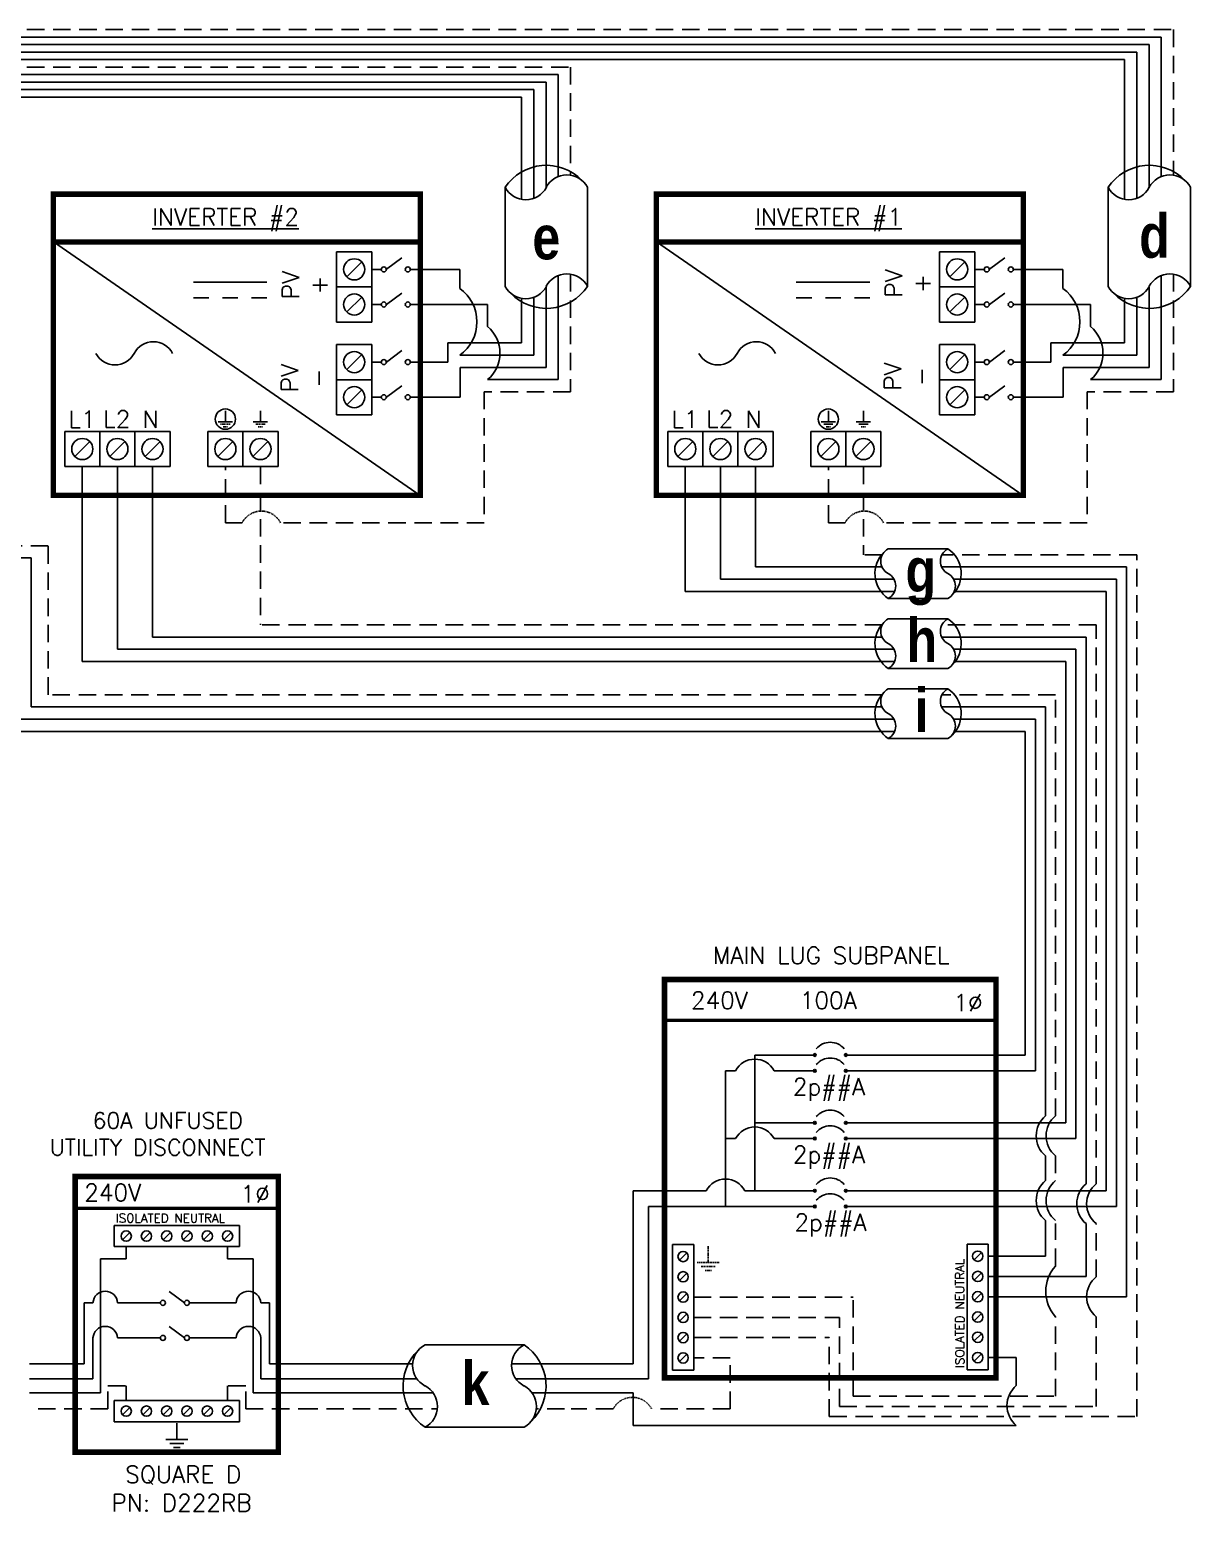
# Model space of a CAD drawing. Header units: feet. Extents: x 9649 to 10419, y 20866 to 21420.
# Drawn here: x 10154.8 to 10403.9, y 21067.3 to 21385.3 of the extents above; entities that cross this region are included whole.
import ezdxf

# ---------------------------------------------------------------- set-up
doc = ezdxf.new("R2010")
doc.units = ezdxf.units.FT
doc.header["$MEASUREMENT"] = 0
doc.linetypes.add('HIDDEN', pattern=[0.375, 0.25, -0.125])
for name, color, linetype in [('ONE LINE BLOCKS', 7, 'Continuous'), ('TABLES', 7, 'Continuous'), ('TEXT', 7, 'Continuous'), ('Z - TITLEBLOCK TXT', 7, 'Continuous')]:
    doc.layers.add(name, color=color, linetype=linetype)
doc.styles.add('ONE LINE TXT', font='techb___.ttf')
doc.styles.get("Standard").update_dxf_attribs({"font": 'simplex.shx'})

# ---------------------------------------------------------------- blocks, each defined once
blk = doc.blocks.new('*U9')
at = {"layer": 'ONE LINE BLOCKS', "linetype": 'Continuous'}
h = blk.add_hatch(color=1, dxfattribs=at)
h.dxf.hatch_style = 1
edge = h.paths.add_edge_path()
edge.add_arc((52.27, 75.95), 0.291, 0, 360)
h = blk.add_hatch(color=1, dxfattribs=at)
h.dxf.hatch_style = 1
edge = h.paths.add_edge_path()
edge.add_arc((58.94, 75.95), 0.291, 0, 360)
h = blk.add_hatch(color=1, dxfattribs=at)
h.dxf.hatch_style = 1
edge = h.paths.add_edge_path()
edge.add_arc((52.27, 72.57), 0.291, 0, 360)
h = blk.add_hatch(color=1, dxfattribs=at)
h.dxf.hatch_style = 1
edge = h.paths.add_edge_path()
edge.add_arc((58.94, 72.57), 0.291, 0, 360)
h = blk.add_hatch(color=1, dxfattribs=at)
h.dxf.hatch_style = 1
edge = h.paths.add_edge_path()
edge.add_arc((52.27, 61.39), 0.291, 0, 360)
h = blk.add_hatch(color=1, dxfattribs=at)
h.dxf.hatch_style = 1
edge = h.paths.add_edge_path()
edge.add_arc((58.94, 61.39), 0.291, 0, 360)
h = blk.add_hatch(color=1, dxfattribs=at)
h.dxf.hatch_style = 1
edge = h.paths.add_edge_path()
edge.add_arc((52.27, 58.01), 0.291, 0, 360)
h = blk.add_hatch(color=1, dxfattribs=at)
h.dxf.hatch_style = 1
edge = h.paths.add_edge_path()
edge.add_arc((58.94, 58.01), 0.291, 0, 360)
h = blk.add_hatch(color=1, dxfattribs=at)
h.dxf.hatch_style = 1
edge = h.paths.add_edge_path()
edge.add_arc((52.27, 46.83), 0.291, 0, 360)
h = blk.add_hatch(color=1, dxfattribs=at)
h.dxf.hatch_style = 1
edge = h.paths.add_edge_path()
edge.add_arc((58.94, 46.83), 0.291, 0, 360)
h = blk.add_hatch(color=1, dxfattribs=at)
h.dxf.hatch_style = 1
edge = h.paths.add_edge_path()
edge.add_arc((52.27, 43.45), 0.291, 0, 360)
h = blk.add_hatch(color=1, dxfattribs=at)
h.dxf.hatch_style = 1
edge = h.paths.add_edge_path()
edge.add_arc((58.94, 43.45), 0.291, 0, 360)
at = {"color": 7, "linetype": 'Continuous'}
for p, q in [((97.46, 92.13), (97.46, 75.95)), ((106.16, 92.13), (106.16, 61.39)), ((114.86, 92.13), (114.86, 46.83)), ((48.07, 75.95), (39.41, 75.95)), ((39.41, 75.95), (39.41, 61.39)), ((97.46, 75.95), (63.14, 75.95)), ((48.07, 61.39), (39.41, 61.39)), ((39.41, 61.39), (39.41, 46.83)), ((106.16, 61.39), (63.14, 61.39)), ((29, 46.83), (13.32, 46.83)), ((13.32, 46.83), (13.32, 9.66)), ((48.07, 46.83), (37.24, 46.83)), ((114.86, 46.83), (63.14, 46.83)), ((13.32, 9.66), (0, 9.66))]:
    blk.add_line(p, q, dxfattribs=at)
at = {"color": 10, "linetype": 'Continuous'}
for p, q in [((99.63, 92.13), (99.63, 72.57)), ((108.33, 92.13), (108.33, 58.01)), ((117.03, 92.13), (117.03, 43.45)), ((33.12, 58.01), (33.12, 72.57)), ((35.29, 72.57), (33.12, 72.57)), ((43.53, 72.57), (48.07, 72.57)), ((99.63, 72.57), (63.14, 72.57)), ((33.12, 43.45), (33.12, 58.01)), ((35.29, 58.01), (33.12, 58.01)), ((43.53, 58.01), (48.07, 58.01)), ((108.33, 58.01), (63.14, 58.01)), ((33.12, 43.45), (16.61, 43.45)), ((16.61, 6.49), (16.61, 43.45)), ((33.12, 43.45), (48.07, 43.45)), ((117.03, 43.45), (63.14, 43.45)), ((16.61, 6.49), (0, 6.49))]:
    blk.add_line(p, q, dxfattribs=at)
at = {"color": 253, "linetype": 'Continuous'}
for p, q in [((101.81, 92.13), (101.81, 62.88)), ((110.51, 92.13), (110.51, 48.32)), ((119.21, 92.13), (119.21, 24.07)), ((101.81, 54.32), (101.81, 48.99)), ((101.81, 40.44), (101.81, 32.77)), ((110.51, 39.76), (110.51, 28.42)), ((101.81, 32.77), (89.53, 32.77)), ((110.51, 28.42), (89.53, 28.42)), ((119.21, 24.07), (89.53, 24.07)), ((95.54, 11.02), (89.53, 11.02)), ((95.54, 5), (95.54, 11.02)), ((13.32, 3.45), (0, 3.45)), ((13.32, -3.56), (13.32, 3.45)), ((95.54, -3.56), (13.32, -3.56))]:
    blk.add_line(p, q, dxfattribs=at)
at = {"color": 10, "linetype": 'Continuous'}
for centre in [(39.41, 70.41), (39.41, 55.85)]:
    blk.add_arc(centre, 4.65, 27.6639, 152.3361, dxfattribs=at)
at = {"color": 253, "linetype": 'Continuous'}
for centre in [(105.39, 58.6), (105.39, 44.71), (114.09, 44.04), (99.12, 0.72)]:
    blk.add_arc(centre, 5.58, 129.9215, 230.0785, dxfattribs=at)
at = {"color": 7, "linetype": 'Continuous'}
blk.add_arc((33.12, 44.67), 4.65, 27.6639, 152.3361, dxfattribs=at)
at = {"layer": 'ONE LINE BLOCKS', "lineweight": 50}
blk.add_line((20.02, 83.43), (91.19, 83.43), dxfattribs=at)
at = {"layer": 'ONE LINE BLOCKS', "lineweight": 50, "const_width": 1.19}
blk.add_lwpolyline([(20.02, 6.67), (20.02, 92.13), (91.19, 92.13), (91.19, 6.67)], close=True, dxfattribs=at)
at = {"layer": 'TEXT', "color": 92, "linetype": 'HIDDEN', "ltscale": 15}
for p, q in [((103.98, 62.88), (103.98, 92.13)), ((112.68, 48.32), (112.68, 92.13)), ((121.38, -1.65), (121.38, 92.13)), ((103.98, 54.32), (103.98, 48.99)), ((103.98, 30.67), (103.98, 39.76)), ((112.68, 28.34), (112.68, 39.76)), ((26.29, 24), (60.5, 24)), ((60.5, 2.72), (60.5, 24)), ((26.29, 19.65), (57.58, 19.65)), ((57.58, 0.54), (57.58, 19.65)), ((103.98, 2.72), (103.98, 19.79)), ((112.68, 0.54), (112.68, 19.79)), ((26.29, 15.3), (55.38, 15.3)), ((55.38, -1.65), (55.38, 15.3)), ((34.13, 10.94), (26.29, 10.94)), ((34.13, 0), (34.13, 10.94)), ((9.01, 0), (0, 0)), ((34.13, 0), (17.25, 0)), ((57.58, 0.54), (112.68, 0.54)), ((60.5, 2.72), (103.98, 2.72)), ((55.38, -1.65), (121.38, -1.65))]:
    blk.add_line(p, q, dxfattribs=at)
at = {"layer": 'TEXT', "color": 92, "linetype": 'HIDDEN', "flags": 128}
for points in [[(29.4, 34.92), (29.4, 31.42)], [(27.06, 31.42), (31.74, 31.42)], [(30.93, 30.55), (27.87, 30.55)], [(30.12, 29.68), (28.68, 29.68)]]:
    blk.add_lwpolyline(points, dxfattribs=at)
at = {"layer": 'TEXT', "color": 92, "linetype": 'Continuous', "ltscale": 4}
for centre, radius, start, end in [((107.45, 58.6), 5.51, 129.059, 230.941), ((107.45, 44.71), 5.51, 129.059, 230.941), ((116.15, 44.04), 5.51, 129.059, 230.941), ((109.89, 25.23), 8.03, 137.3778, 222.6222), ((116.15, 24.07), 5.51, 129.059, 230.941)]:
    blk.add_arc(centre, radius, start, end, dxfattribs=at)
at = {"layer": 'TEXT', "color": 92, "linetype": 'HIDDEN', "ltscale": 0.3}
blk.add_arc((13.13, -2.16), 4.65, 27.6639, 152.3361, dxfattribs=at)
at = {"layer": 'Z - TITLEBLOCK TXT', "color": 1, "linetype": 'Continuous'}
for p, q in [((21.75, 8.35), (21.75, 35.29)), ((21.75, 35.29), (26.29, 35.29)), ((26.29, 35.29), (26.29, 8.35)), ((84.99, 8.42), (84.99, 35.37)), ((84.99, 35.37), (89.53, 35.37)), ((89.53, 35.37), (89.53, 8.42)), ((26.29, 8.35), (21.75, 8.35)), ((89.53, 8.42), (84.99, 8.42))]:
    blk.add_line(p, q, dxfattribs=at)
at = {"layer": 'Z - TITLEBLOCK TXT', "color": 4, "linetype": 'Continuous'}
for p, q in [((24.81, 33.48), (23.24, 31.91)), ((88.04, 33.56), (86.47, 31.98)), ((24.81, 29.13), (23.24, 27.56)), ((88.04, 29.2), (86.47, 27.63)), ((24.81, 24.78), (23.24, 23.21)), ((88.04, 24.85), (86.47, 23.28)), ((24.81, 20.43), (23.24, 18.86)), ((88.04, 20.5), (86.47, 18.93)), ((24.81, 16.08), (23.24, 14.51)), ((88.04, 16.15), (86.47, 14.58)), ((24.81, 11.73), (23.24, 10.16)), ((88.04, 11.8), (86.47, 10.23))]:
    blk.add_line(p, q, dxfattribs=at)
at = {"layer": 'Z - TITLEBLOCK TXT', "color": 1, "linetype": 'Continuous', "flags": 128}
for points in [[(48.07, 75.95), (52.27, 75.95)], [(48.07, 75.95), (52.27, 75.95)], [(58.94, 75.95), (63.14, 75.95)], [(48.07, 72.57), (52.27, 72.57)], [(48.07, 72.57), (52.27, 72.57)], [(58.94, 72.57), (63.14, 72.57)], [(48.07, 61.39), (52.27, 61.39)], [(48.07, 61.39), (52.27, 61.39)], [(58.94, 61.39), (63.14, 61.39)], [(48.07, 58.01), (52.27, 58.01)], [(48.07, 58.01), (52.27, 58.01)], [(58.94, 58.01), (63.14, 58.01)], [(48.07, 46.83), (52.27, 46.83)], [(48.07, 46.83), (52.27, 46.83)], [(58.94, 46.83), (63.14, 46.83)], [(48.07, 43.45), (52.27, 43.45)], [(48.07, 43.45), (52.27, 43.45)], [(58.94, 43.45), (63.14, 43.45)]]:
    blk.add_lwpolyline(points, dxfattribs=at)
at = {"layer": 'Z - TITLEBLOCK TXT', "color": 1, "linetype": 'Continuous'}
for centre in [(52.27, 75.95), (58.94, 75.95), (52.27, 72.57), (58.94, 72.57), (52.27, 61.39), (58.94, 61.39), (52.27, 58.01), (58.94, 58.01), (52.27, 46.83), (58.94, 46.83), (52.27, 43.45), (58.94, 43.45)]:
    blk.add_circle(centre, 0.291, dxfattribs=at)
at = {"layer": 'Z - TITLEBLOCK TXT', "color": 4, "linetype": 'Continuous'}
for centre in [(24.02, 32.7), (87.26, 32.77), (24.02, 28.35), (87.26, 28.42), (24.02, 24), (87.26, 24.07), (24.02, 19.65), (87.26, 19.72), (24.02, 15.3), (87.26, 15.37), (24.02, 10.94), (87.26, 11.02)]:
    blk.add_circle(centre, 1.11, dxfattribs=at)
at = {"layer": 'Z - TITLEBLOCK TXT', "color": 1, "linetype": 'Continuous'}
for centre in [(55.6, 74.75), (55.6, 71.37), (55.6, 60.19), (55.6, 56.81), (55.6, 45.63), (55.6, 42.25)]:
    blk.add_arc(centre, 3.93, 40.3392, 139.6608, dxfattribs=at)
at = {"layer": 'TABLES', "color": 1, "linetype": 'Continuous'}
for p in [(47.57, 67.33), (47.57, 52.77), (47.91, 38.21)]:
    blk.add_text('2p##A', height=3.658, dxfattribs=at).set_placement(p)
at = {"layer": 'TABLES', "color": 4, "linetype": 'Continuous'}
blk.add_text('ISOLATED NEUTRAL', height=1.8743, rotation=90, dxfattribs=at).set_placement((84.33, 8.78))
at = {"layer": 'TEXT', "color": 1, "attachment_point": 5}
for s, width, gutter_width, insert, char_height in [('MAIN LUG SUBPANEL ', 62.3984, 7.17, (55.8, 97.31), 3.6576), ('240V', 0.1481, 0.75, (31.81, 87.69), 3.658), ('100A', 0.1481, 0.75, (55.19, 87.69), 3.658), ('1∅', 0.1481, 0.75, (85.17, 87.17), 3.658)]:
    blk.add_mtext_dynamic_manual_height_columns(s, width=width, gutter_width=gutter_width, heights=[0], dxfattribs=dict(at, insert=insert, char_height=char_height))
blk = doc.blocks.new('M_UTILITY DISCONNECT')
at = {"color": 253, "linetype": 'Continuous'}
for p, q in [((-47.96, 3.45), (-47.96, 32.21)), ((-47.96, 32.21), (-42.47, 32.21)), ((-42.47, 32.21), (-42.47, 34.82)), ((-20.72, 32.21), (-20.72, 34.82)), ((-15.23, 32.21), (-20.72, 32.21)), ((-15.23, 3.45), (-15.23, 32.21)), ((-47.96, 3.45), (-63.19, 3.45)), ((-15.23, 3.45), (0, 3.45))]:
    blk.add_line(p, q, dxfattribs=at)
at = {"color": 7, "linetype": 'Continuous'}
for p, q in [((-51.46, 9.66), (-51.46, 22.77)), ((-49.6, 22.77), (-51.46, 22.77)), ((-41.69, 22.77), (-44.32, 22.77)), ((-21.5, 22.77), (-18.87, 22.77)), ((-13.59, 22.77), (-11.73, 22.77)), ((-11.73, 9.66), (-11.73, 22.77)), ((-51.46, 9.66), (-63.19, 9.66)), ((-11.73, 9.66), (0, 9.66))]:
    blk.add_line(p, q, dxfattribs=at)
at = {"color": 10, "linetype": 'Continuous'}
for p, q in [((-49.6, 6.49), (-49.6, 15.24)), ((-41.69, 15.24), (-44.32, 15.24)), ((-21.5, 15.24), (-18.87, 15.24)), ((-13.59, 6.49), (-13.59, 15.24)), ((-49.6, 6.49), (-63.19, 6.49)), ((-13.59, 6.49), (0, 6.49))]:
    blk.add_line(p, q, dxfattribs=at)
at = {"color": 7, "linetype": 'Continuous'}
for centre in [(-46.96, 22.62), (-16.23, 22.62)]:
    blk.add_arc(centre, 2.64, 3.2819, 176.7181, dxfattribs=at)
at = {"color": 10, "linetype": 'Continuous'}
for centre in [(-46.96, 15.08), (-16.23, 15.08)]:
    blk.add_arc(centre, 2.64, 3.2819, 176.7181, dxfattribs=at)
at = {"layer": 'ONE LINE BLOCKS', "lineweight": 50}
blk.add_line((-53.41, 43.1), (-9.8, 43.1), dxfattribs=at)
at = {"layer": 'ONE LINE BLOCKS', "lineweight": 50, "const_width": 1.19}
blk.add_lwpolyline([(-53.41, -9.3), (-53.41, 49.88), (-9.8, 49.88), (-9.8, -9.3)], close=True, dxfattribs=at)
at = {"layer": 'TEXT', "color": 92, "linetype": 'HIDDEN', "ltscale": 15}
for p, q in [((-46.38, 0), (-46.38, 4.94)), ((-46.38, 4.94), (-42.47, 4.94)), ((-42.47, 4.94), (-42.47, 1.8)), ((-16.81, 4.94), (-20.72, 4.94)), ((-20.72, 4.94), (-20.72, 1.8)), ((-16.81, 0), (-16.81, 4.94)), ((-46.38, 0), (-63.19, 0)), ((-16.81, 0), (0, 0))]:
    blk.add_line(p, q, dxfattribs=at)
at = {"layer": 'TEXT', "color": 92, "linetype": 'Continuous', "flags": 128}
for points in [[(-31.59, -3.07), (-31.6, -6.57)], [(-33.94, -6.57), (-29.25, -6.57)], [(-30.07, -7.44), (-33.13, -7.44)], [(-30.88, -8.3), (-32.31, -8.3)]]:
    blk.add_lwpolyline(points, dxfattribs=at)
at = {"layer": 'Z - TITLEBLOCK TXT', "color": 1, "linetype": 'Continuous'}
for p, q in [((-45.07, 34.82), (-45.07, 39.36)), ((-45.07, 39.36), (-18.12, 39.36)), ((-18.12, 39.36), (-18.12, 34.82)), ((-18.12, 34.82), (-45.07, 34.82)), ((-41.69, 22.77), (-35.12, 22.77)), ((-33.23, 25.22), (-29.96, 22.78)), ((-28.88, 22.77), (-21.5, 22.77)), ((-33.23, 17.69), (-29.96, 15.24)), ((-41.69, 15.24), (-35.12, 15.24)), ((-28.88, 15.24), (-21.5, 15.23)), ((-45.07, 1.8), (-18.12, 1.8)), ((-45.07, 1.8), (-45.07, -2.74)), ((-18.12, 1.8), (-18.12, -2.74)), ((-18.12, -2.74), (-45.07, -2.74))]:
    blk.add_line(p, q, dxfattribs=at)
at = {"layer": 'Z - TITLEBLOCK TXT', "color": 4, "linetype": 'Continuous'}
for p, q in [((-41.69, 37.87), (-43.26, 36.3)), ((-37.34, 37.87), (-38.91, 36.3)), ((-32.98, 37.87), (-34.56, 36.3)), ((-28.63, 37.87), (-30.21, 36.3)), ((-24.28, 37.87), (-25.86, 36.3)), ((-19.93, 37.87), (-21.51, 36.3)), ((-41.69, 0.32), (-43.26, -1.26)), ((-37.34, 0.32), (-38.91, -1.26)), ((-32.98, 0.32), (-34.56, -1.26)), ((-28.63, 0.32), (-30.21, -1.26)), ((-24.28, 0.32), (-25.86, -1.26)), ((-19.93, 0.32), (-21.51, -1.26))]:
    blk.add_line(p, q, dxfattribs=at)
for centre in [(-42.47, 37.09), (-38.12, 37.09), (-33.77, 37.09), (-29.42, 37.09), (-25.07, 37.09), (-20.72, 37.09), (-42.47, -0.47), (-38.12, -0.47), (-33.77, -0.47), (-29.42, -0.47), (-25.07, -0.47), (-20.72, -0.47)]:
    blk.add_circle(centre, 1.11, dxfattribs=at)
at = {"layer": 'Z - TITLEBLOCK TXT', "color": 1, "linetype": 'Continuous'}
for centre in [(-34.58, 22.77), (-29.42, 22.77), (-34.58, 15.24), (-29.42, 15.24)]:
    blk.add_circle(centre, 0.541, dxfattribs=at)
at = {"layer": 'TABLES', "color": 4, "linetype": 'Continuous'}
blk.add_text('ISOLATED NEUTRAL', height=1.8743, dxfattribs=at).set_placement((-44.71, 40.01))
at = {"layer": 'TEXT', "color": 1}
for s, width, gutter_width, heights, insert, char_height, attachment_point in [('\\A1;\\pi12.968; 60A UNFUSED \\P\\pi6.1418;UTILITY DISCONNECT', 64.922, 0, [82.18], (-65.01, 63.62), 3.4544, 1), ('240V', 0.1481, 0.75, [0], (-45.35, 46.44), 3.658, 5), ('1∅', 0.1481, 0.75, [0], (-14.78, 46.14), 3.658, 5), ('\\A1;\\pi11.999,t30.287;SQUARE D\\P\\pi9.0377,t27.326;PN: D222RB', 51.6906, 0.203, [45.94], (-54.67, -12.23), 3.6576, 1)]:
    blk.add_mtext_dynamic_manual_height_columns(s, width=width, gutter_width=gutter_width, heights=heights, dxfattribs=dict(at, insert=insert, char_height=char_height, attachment_point=attachment_point))

msp = doc.modelspace()

# ---------------------------------------------------------------- linework, layer by layer
at = {"color": 7, "linetype": 'Continuous'}
for p, q in [((10030.42, 21383.68), (10397.66, 21383.68)), ((10397.66, 21383.68), (10397.67, 21353.76)), ((10030.42, 21380.47), (10392.42, 21380.47)), ((10392.42, 21380.47), (10392.42, 21349.09)), ((10030.42, 21375.65), (10268.23, 21375.64)), ((10268.23, 21375.64), (10268.23, 21353.76)), ((10030.42, 21372.43), (10262.99, 21372.43)), ((10262.99, 21372.43), (10262.99, 21349.09)), ((10256.85, 21351.45), (10256.85, 21330.2)), ((10274.48, 21330.2), (10274.48, 21351.45)), ((10386.28, 21351.45), (10386.28, 21330.2)), ((10403.91, 21330.2), (10403.91, 21351.45)), ((10247.11, 21333.84), (10236.48, 21333.84)), ((10247.11, 21329.73), (10247.11, 21333.84)), ((10376.54, 21333.84), (10365.91, 21333.84)), ((10376.54, 21329.73), (10376.54, 21333.84)), ((10268.23, 21332.52), (10268.23, 21310.18)), ((10397.67, 21332.52), (10397.67, 21310.18)), ((10262.99, 21327.85), (10262.99, 21315.43)), ((10392.42, 21327.85), (10392.42, 21315.43)), ((10253.06, 21326.3), (10236.48, 21326.3)), ((10253.06, 21321.58), (10253.06, 21326.3)), ((10382.5, 21326.3), (10365.91, 21326.3)), ((10382.5, 21321.58), (10382.5, 21326.3)), ((10262.99, 21315.43), (10247.11, 21315.43)), ((10392.42, 21315.43), (10376.54, 21315.43)), ((10268.23, 21310.18), (10253.06, 21310.18)), ((10397.67, 21310.18), (10382.5, 21310.18)), ((10166.06, 21291.51), (10166.06, 21249.69)), ((10295.49, 21291.51), (10295.49, 21264.72)), ((10351.87, 21273.88), (10339.06, 21273.88)), ((10295.49, 21264.72), (10340.42, 21264.72)), ((10339.06, 21263.24), (10351.87, 21263.24)), ((10353.24, 21264.72), (10385.87, 21264.72)), ((10385.87, 21264.72), (10385.87, 21181.44)), ((10351.87, 21258.85), (10339.06, 21258.85)), ((10166.06, 21249.69), (10340.42, 21249.69)), ((10339.06, 21248.22), (10351.87, 21248.22)), ((10353.24, 21249.69), (10377.17, 21249.69)), ((10377.17, 21249.69), (10377.17, 21181.44)), ((10351.87, 21243.83), (10339.06, 21243.83)), ((10147.83, 21234.67), (10340.42, 21234.67)), ((10353.24, 21234.67), (10368.47, 21234.67)), ((10368.47, 21234.67), (10368.47, 21181.44)), ((10339.06, 21233.19), (10351.87, 21233.19)), ((10260.88, 21103.04), (10239.64, 21103.04)), ((10217.95, 21098.97), (10236.99, 21098.97)), ((10271.01, 21098.97), (10258.23, 21098.97)), ((10239.64, 21085.41), (10260.88, 21085.41))]:
    msp.add_line(p, q, dxfattribs=at)
at = {"color": 253, "linetype": 'Continuous'}
for p, q in [((10030.42, 21382.07), (10395.04, 21382.07)), ((10395.04, 21382.07), (10395.04, 21351.35)), ((10030.42, 21378.86), (10389.8, 21378.86)), ((10389.8, 21378.86), (10389.8, 21348.86)), ((10030.42, 21374.04), (10265.61, 21374.03)), ((10265.61, 21374.03), (10265.61, 21351.35)), ((10030.42, 21370.82), (10260.37, 21370.82)), ((10260.37, 21370.82), (10260.37, 21348.86)), ((10265.61, 21330.1), (10265.61, 21312.8)), ((10395.04, 21330.1), (10395.04, 21312.8)), ((10260.37, 21327.62), (10260.37, 21318.05)), ((10389.8, 21327.62), (10389.8, 21318.05)), ((10260.37, 21318.05), (10244.53, 21318.05)), ((10244.53, 21318.05), (10244.53, 21313.94)), ((10389.8, 21318.05), (10373.96, 21318.05)), ((10373.96, 21318.05), (10373.96, 21313.94)), ((10244.53, 21313.94), (10236.48, 21313.94)), ((10373.96, 21313.94), (10365.91, 21313.94)), ((10265.61, 21312.8), (10247.15, 21312.8)), ((10247.15, 21312.8), (10247.15, 21306.41)), ((10395.04, 21312.8), (10376.58, 21312.8)), ((10376.58, 21312.8), (10376.58, 21306.41)), ((10247.15, 21306.41), (10236.48, 21306.41)), ((10376.58, 21306.41), (10365.91, 21306.41)), ((10181.13, 21291.51), (10181.13, 21254.95)), ((10310.56, 21291.51), (10310.56, 21269.98)), ((10155.11, 21271.92), (10051.7, 21271.92)), ((10155.11, 21239.93), (10155.11, 21271.92)), ((10310.56, 21269.98), (10337.72, 21269.98)), ((10350.53, 21269.98), (10390.22, 21269.98)), ((10390.22, 21181.44), (10390.22, 21269.98)), ((10181.13, 21254.95), (10337.72, 21254.95)), ((10350.53, 21254.95), (10381.52, 21254.95)), ((10381.52, 21254.95), (10381.52, 21181.44)), ((10155.11, 21239.93), (10337.72, 21239.93)), ((10350.53, 21239.93), (10372.82, 21239.93)), ((10372.82, 21239.93), (10372.82, 21181.44)), ((10214.44, 21092.75), (10241.35, 21092.75)), ((10241.35, 21092.75), (10226.02, 21092.75)), ((10271.01, 21092.75), (10262.59, 21092.75))]:
    msp.add_line(p, q, dxfattribs=at)
at = {"color": 10, "linetype": 'Continuous'}
for p, q in [((10173.6, 21291.51), (10173.6, 21252.32)), ((10303.03, 21291.51), (10303.03, 21267.35)), ((10303.03, 21267.35), (10340.29, 21267.35)), ((10353.11, 21267.35), (10388.05, 21267.35)), ((10388.05, 21267.35), (10388.05, 21181.44)), ((10173.6, 21252.32), (10340.29, 21252.32)), ((10353.11, 21252.32), (10379.34, 21252.32)), ((10379.34, 21252.32), (10379.34, 21181.44)), ((10151.05, 21237.3), (10340.29, 21237.3)), ((10353.11, 21237.3), (10370.64, 21237.3)), ((10370.64, 21237.3), (10370.64, 21181.44)), ((10216.08, 21095.79), (10237.87, 21095.79)), ((10271.01, 21095.79), (10259.11, 21095.79))]:
    msp.add_line(p, q, dxfattribs=at)
at = {"color": 7, "linetype": 'Continuous'}
for centre, radius, start, end in [((10265.67, 21345.6), 10.58, 43.9732, 146.4265), ((10395.1, 21345.6), 10.58, 43.9732, 146.4265), ((10265.67, 21336.05), 10.58, 223.9732, 326.4265), ((10395.1, 21336.05), 10.58, 223.9732, 326.4265), ((10342.59, 21268.56), 6.38, 133.9732, 236.4265), ((10348.34, 21268.56), 6.38, 313.9732, 56.4265), ((10342.59, 21253.54), 6.38, 133.9732, 236.4265), ((10348.34, 21253.54), 6.38, 313.9732, 56.4265), ((10348.34, 21238.51), 6.38, 313.9732, 56.4265), ((10342.59, 21238.51), 6.38, 133.9732, 236.4265), ((10245.49, 21094.23), 10.58, 133.9732, 236.4265), ((10255.03, 21094.23), 10.58, 313.9732, 56.4265)]:
    msp.add_arc(centre, radius, start, end, dxfattribs=at)
at = {"layer": 'ONE LINE BLOCKS', "lineweight": 50, "const_width": 1.19}
for points in [[(10159.85, 21285.35), (10159.85, 21350), (10238.62, 21350), (10238.62, 21285.35)], [(10159.85, 21339.72), (10159.85, 21350), (10238.62, 21350), (10238.62, 21339.72)], [(10289.28, 21285.35), (10289.28, 21350), (10368.05, 21350), (10368.05, 21285.35)], [(10289.28, 21339.72), (10289.28, 21350), (10368.05, 21350), (10368.05, 21339.72)]]:
    msp.add_lwpolyline(points, close=True, dxfattribs=at)
at = {"layer": 'TEXT', "color": 92, "linetype": 'HIDDEN', "ltscale": 15}
for p, q in [((10030.42, 21385.29), (10400.29, 21385.29)), ((10400.29, 21385.29), (10400.29, 21354.05)), ((10030.42, 21377.25), (10270.86, 21377.25)), ((10270.86, 21377.25), (10270.86, 21354.05)), ((10270.86, 21332.81), (10270.86, 21307.56)), ((10400.29, 21332.81), (10400.29, 21307.56)), ((10270.86, 21307.56), (10252.35, 21307.56)), ((10252.35, 21307.56), (10252.35, 21279.48)), ((10400.29, 21307.56), (10381.78, 21307.56)), ((10381.78, 21307.56), (10381.78, 21279.48)), ((10196.77, 21279.48), (10196.77, 21291.51)), ((10204.3, 21291.51), (10204.3, 21257.58)), ((10326.2, 21279.48), (10326.2, 21291.51)), ((10333.74, 21291.51), (10333.74, 21272.61)), ((10196.77, 21279.48), (10200.37, 21279.48)), ((10252.35, 21279.48), (10208.61, 21279.48)), ((10326.2, 21279.48), (10329.8, 21279.48)), ((10381.78, 21279.48), (10338.04, 21279.48)), ((10158.75, 21274.55), (10074.87, 21274.55)), ((10158.75, 21242.56), (10158.75, 21274.55)), ((10337.79, 21272.61), (10333.74, 21272.61)), ((10392.4, 21272.61), (10350.61, 21272.61)), ((10392.4, 21181.44), (10392.4, 21272.61)), ((10337.79, 21257.58), (10204.3, 21257.58)), ((10383.69, 21257.58), (10350.61, 21257.58)), ((10383.69, 21181.44), (10383.69, 21257.58)), ((10337.79, 21242.56), (10158.75, 21242.56)), ((10374.99, 21242.56), (10350.61, 21242.56)), ((10374.99, 21181.44), (10374.99, 21242.56)), ((10212.86, 21089.3), (10242.28, 21089.3)), ((10269.59, 21089.3), (10263.52, 21089.3))]:
    msp.add_line(p, q, dxfattribs=at)
at = {"layer": 'TEXT', "color": 92, "linetype": 'Continuous', "flags": 128}
for points in [[(10195.23, 21301.16), (10198.3, 21301.16)], [(10196.77, 21303.46), (10196.77, 21301.16)], [(10202.77, 21301.16), (10205.84, 21301.16)], [(10204.31, 21303.46), (10204.3, 21301.16)], [(10324.66, 21301.16), (10327.74, 21301.16)], [(10326.2, 21303.46), (10326.2, 21301.16)], [(10332.2, 21301.16), (10335.27, 21301.16)], [(10333.74, 21303.46), (10333.73, 21301.16)], [(10327.2, 21300.59), (10325.2, 21300.59)], [(10334.74, 21300.59), (10332.73, 21300.59)]]:
    msp.add_lwpolyline(points, dxfattribs=at)
at = {"layer": 'TEXT', "color": 92, "linetype": 'HIDDEN', "flags": 128}
for points in [[(10197.77, 21300.59), (10195.76, 21300.59)], [(10197.24, 21300.02), (10196.3, 21300.02)], [(10205.31, 21300.59), (10203.3, 21300.59)], [(10204.77, 21300.02), (10203.83, 21300.02)], [(10326.67, 21300.02), (10325.73, 21300.02)], [(10334.21, 21300.02), (10333.26, 21300.02)]]:
    msp.add_lwpolyline(points, dxfattribs=at)
at = {"layer": 'TEXT', "color": 92, "linetype": 'Continuous'}
for centre in [(10196.77, 21301.71), (10326.2, 21301.71)]:
    msp.add_circle(centre, 2.17, dxfattribs=at)
at = {"layer": 'TEXT', "color": 92, "linetype": 'HIDDEN', "ltscale": 0.3}
for centre in [(10204.49, 21277.32), (10333.92, 21277.32)]:
    msp.add_arc(centre, 4.65, 27.6639, 152.3361, dxfattribs=at)
at = {"layer": 'Z - TITLEBLOCK TXT', "color": 7, "linetype": 'Continuous'}
for p, q in [((10238.62, 21285.35), (10159.85, 21339.72)), ((10368.05, 21285.35), (10289.28, 21339.72)), ((10205.67, 21331.11), (10189.9, 21331.11)), ((10335.1, 21331.11), (10319.33, 21331.11)), ((10193.2, 21327.7), (10189.9, 21327.7)), ((10199.43, 21327.7), (10196.14, 21327.7)), ((10205.67, 21327.7), (10202.37, 21327.7)), ((10322.63, 21327.7), (10319.33, 21327.7)), ((10328.86, 21327.7), (10325.57, 21327.7)), ((10335.1, 21327.7), (10331.81, 21327.7))]:
    msp.add_line(p, q, dxfattribs=at)
at = {"layer": 'Z - TITLEBLOCK TXT', "color": 1, "linetype": 'Continuous'}
for p, q in [((10220.66, 21322.54), (10220.66, 21337.6)), ((10220.66, 21337.6), (10228.2, 21337.6)), ((10220.66, 21322.54), (10220.66, 21337.6)), ((10228.2, 21337.6), (10228.2, 21322.54)), ((10228.2, 21337.6), (10228.2, 21330.07)), ((10234.62, 21336.3), (10231.36, 21333.86)), ((10350.09, 21322.54), (10350.09, 21337.6)), ((10350.09, 21337.6), (10357.63, 21337.6)), ((10350.09, 21322.54), (10350.09, 21337.6)), ((10357.63, 21337.6), (10357.63, 21322.54)), ((10357.63, 21337.6), (10357.63, 21330.07)), ((10364.06, 21336.3), (10360.79, 21333.86)), ((10228.2, 21333.84), (10230.23, 21333.84)), ((10357.63, 21333.84), (10359.67, 21333.84)), ((10228.2, 21330.07), (10220.66, 21330.07)), ((10357.63, 21330.07), (10350.09, 21330.07)), ((10234.62, 21328.76), (10231.36, 21326.32)), ((10364.06, 21328.76), (10360.79, 21326.32)), ((10228.2, 21326.3), (10230.23, 21326.3)), ((10357.63, 21326.3), (10359.67, 21326.3)), ((10228.2, 21322.54), (10220.66, 21322.54)), ((10357.63, 21322.54), (10350.09, 21322.54)), ((10220.66, 21302.64), (10220.66, 21317.71)), ((10220.66, 21317.71), (10228.2, 21317.71)), ((10228.2, 21317.71), (10228.2, 21310.17)), ((10350.09, 21302.64), (10350.09, 21317.71)), ((10350.09, 21317.71), (10357.63, 21317.71)), ((10357.63, 21317.71), (10357.63, 21310.17)), ((10228.2, 21313.94), (10230.23, 21313.94)), ((10234.62, 21316.4), (10231.36, 21313.96)), ((10357.63, 21313.94), (10359.67, 21313.94)), ((10364.06, 21316.4), (10360.79, 21313.96)), ((10228.2, 21310.17), (10220.66, 21310.17)), ((10228.2, 21310.17), (10228.2, 21302.64)), ((10234.62, 21308.87), (10231.36, 21306.43)), ((10357.63, 21310.17), (10350.09, 21310.17)), ((10357.63, 21310.17), (10357.63, 21302.64)), ((10364.06, 21308.87), (10360.79, 21306.43)), ((10228.2, 21306.41), (10230.23, 21306.41)), ((10357.63, 21306.41), (10359.67, 21306.41)), ((10228.2, 21302.64), (10220.66, 21302.64)), ((10357.63, 21302.64), (10350.09, 21302.64)), ((10162.3, 21299.05), (10177.37, 21299.05)), ((10162.3, 21291.51), (10162.3, 21299.05)), ((10162.3, 21299.05), (10169.83, 21299.05)), ((10169.83, 21299.05), (10169.83, 21291.51)), ((10177.37, 21299.05), (10177.37, 21291.51)), ((10177.37, 21299.05), (10184.9, 21299.05)), ((10184.9, 21299.05), (10184.9, 21291.51)), ((10193, 21299.05), (10208.07, 21299.05)), ((10193, 21291.51), (10193, 21299.05)), ((10193, 21299.05), (10200.54, 21299.05)), ((10200.54, 21299.05), (10200.54, 21291.51)), ((10208.07, 21299.05), (10208.07, 21291.51)), ((10291.73, 21299.05), (10306.8, 21299.05)), ((10291.73, 21291.51), (10291.73, 21299.05)), ((10291.73, 21299.05), (10299.26, 21299.05)), ((10299.26, 21299.05), (10299.26, 21291.51)), ((10306.8, 21299.05), (10306.8, 21291.51)), ((10306.8, 21299.05), (10314.33, 21299.05)), ((10314.33, 21299.05), (10314.33, 21291.51)), ((10322.43, 21299.05), (10337.5, 21299.05)), ((10322.43, 21291.51), (10322.43, 21299.05)), ((10322.43, 21299.05), (10329.97, 21299.05)), ((10329.97, 21299.05), (10329.97, 21291.51)), ((10337.5, 21299.05), (10337.5, 21291.51)), ((10177.37, 21291.51), (10162.3, 21291.51)), ((10177.37, 21291.51), (10184.9, 21291.51)), ((10208.07, 21291.51), (10193, 21291.51)), ((10306.8, 21291.51), (10291.73, 21291.51)), ((10306.8, 21291.51), (10314.33, 21291.51)), ((10337.5, 21291.51), (10322.43, 21291.51))]:
    msp.add_line(p, q, dxfattribs=at)
at = {"layer": 'Z - TITLEBLOCK TXT', "color": 4, "linetype": 'Continuous'}
for p, q in [((10226.04, 21335.44), (10222.82, 21332.23)), ((10355.47, 21335.44), (10352.25, 21332.23)), ((10226.04, 21327.91), (10222.82, 21324.7)), ((10355.47, 21327.91), (10352.25, 21324.7)), ((10226.04, 21315.55), (10222.82, 21312.33)), ((10355.47, 21315.55), (10352.25, 21312.33)), ((10226.04, 21308.01), (10222.82, 21304.8)), ((10355.47, 21308.01), (10352.25, 21304.8)), ((10167.67, 21296.89), (10164.46, 21293.67)), ((10175.2, 21296.89), (10171.99, 21293.67)), ((10182.74, 21296.89), (10179.53, 21293.67)), ((10198.38, 21296.89), (10195.16, 21293.67)), ((10205.91, 21296.89), (10202.7, 21293.67)), ((10297.1, 21296.89), (10293.89, 21293.67)), ((10304.64, 21296.89), (10301.42, 21293.67)), ((10312.17, 21296.89), (10308.96, 21293.67)), ((10327.81, 21296.89), (10324.59, 21293.67)), ((10335.34, 21296.89), (10332.13, 21293.67))]:
    msp.add_line(p, q, dxfattribs=at)
for centre in [(10224.43, 21333.84), (10353.86, 21333.84), (10224.43, 21326.3), (10353.86, 21326.3), (10224.43, 21313.94), (10353.86, 21313.94), (10224.43, 21306.41), (10353.86, 21306.41), (10166.06, 21295.28), (10173.6, 21295.28), (10181.13, 21295.28), (10196.77, 21295.28), (10204.3, 21295.28), (10295.49, 21295.28), (10303.03, 21295.28), (10310.56, 21295.28), (10326.2, 21295.28), (10333.74, 21295.28)]:
    msp.add_circle(centre, 2.27, dxfattribs=at)
at = {"layer": 'Z - TITLEBLOCK TXT', "color": 1, "linetype": 'Continuous'}
for centre in [(10230.78, 21333.84), (10235.93, 21333.84), (10360.21, 21333.84), (10365.37, 21333.84), (10230.78, 21326.3), (10235.93, 21326.3), (10360.21, 21326.3), (10365.37, 21326.3), (10230.78, 21313.94), (10235.93, 21313.94), (10360.21, 21313.94), (10365.37, 21313.94), (10230.78, 21306.41), (10235.93, 21306.41), (10360.21, 21306.41), (10365.37, 21306.41)]:
    msp.add_circle(centre, 0.541, dxfattribs=at)
at = {"layer": 'Z - TITLEBLOCK TXT', "linetype": 'Continuous'}
for centre, radius, start, end in [((10270.07, 21349.14), 4.98, 27.6639, 152.3361), ((10399.51, 21349.14), 4.98, 27.6639, 152.3361), ((10261.26, 21353.76), 4.98, 207.6639, 332.3361), ((10390.69, 21353.76), 4.98, 207.6639, 332.3361), ((10270.07, 21327.89), 4.98, 27.6639, 152.3361), ((10399.51, 21327.89), 4.98, 27.6639, 152.3361), ((10241.97, 21322.58), 8.8, 305.6505, 54.3495), ((10261.26, 21332.51), 4.98, 207.6639, 332.3361), ((10371.41, 21322.58), 8.8, 305.6505, 54.3495), ((10390.69, 21332.51), 4.98, 207.6639, 332.3361), ((10248.29, 21315.88), 7.43, 309.9338, 50.0662), ((10377.72, 21315.88), 7.43, 309.9338, 50.0662), ((10181.32, 21313.66), 4.65, 27.6639, 152.3361), ((10310.75, 21313.66), 4.65, 27.6639, 152.3361), ((10173.08, 21317.98), 4.65, 207.6639, 332.3361), ((10302.51, 21317.98), 4.65, 207.6639, 332.3361), ((10340.45, 21271.22), 3, 117.6639, 242.3361), ((10353.27, 21271.22), 3, 117.6639, 242.3361), ((10337.67, 21265.9), 3, 297.6639, 62.3361), ((10350.48, 21265.9), 3, 297.6639, 62.3361), ((10340.45, 21256.19), 3, 117.6639, 242.3361), ((10353.27, 21256.19), 3, 117.6639, 242.3361), ((10337.67, 21250.88), 3, 297.6639, 62.3361), ((10350.48, 21250.88), 3, 297.6639, 62.3361), ((10340.45, 21241.17), 3, 117.6639, 242.3361), ((10353.27, 21241.17), 3, 117.6639, 242.3361), ((10337.67, 21235.85), 3, 297.6639, 62.3361), ((10350.48, 21235.85), 3, 297.6639, 62.3361), ((10241.95, 21098.63), 4.98, 117.6639, 242.3361), ((10263.2, 21098.63), 4.98, 117.6639, 242.3361), ((10237.33, 21089.82), 4.98, 297.6639, 62.3361), ((10258.57, 21089.82), 4.98, 297.6639, 62.3361)]:
    msp.add_arc(centre, radius, start, end, dxfattribs=at)

# ---------------------------------------------------------------- block references
msp.add_blockref('*U9', (10271.01, 21089.3))
at = {"color": 7}
msp.add_blockref('M_UTILITY DISCONNECT', (10217.95, 21089.3), dxfattribs=at)

# ---------------------------------------------------------------- texts
at = {"layer": 'TABLES', "color": 1, "linetype": 'Continuous'}
for s, p in [('%%UINVERTER #2', (10181.06, 21343.26)), ('%%UINVERTER #1', (10310.49, 21343.26))]:
    msp.add_text(s, height=3.6576, dxfattribs=at).set_placement(p)
at = {"layer": 'TEXT', "color": 1, "char_height": 3.658, "attachment_point": 5, "rotation": 90}
for s, width, insert in [('PV +', 2.8378, (10213.83, 21330.48)), ('PV +', 2.8378, (10343.26, 21330.82)), ('PV -', 2.8013, (10343.04, 21310.84)), ('PV -', 2.8013, (10213.61, 21310.5))]:
    msp.add_mtext_dynamic_manual_height_columns(s, width=width, gutter_width=0.75, heights=[0], dxfattribs=dict(at, insert=insert))
at = {"layer": 'TEXT', "color": 1, "attachment_point": 5}
for s, insert, char_height in [('L1', (10166.01, 21301.69), 3.658), ('L2', (10173.47, 21301.72), 3.658), ('N', (10180.72, 21301.66), 3.66), ('L1', (10295.44, 21301.69), 3.658), ('L2', (10302.9, 21301.72), 3.658), ('N', (10310.15, 21301.66), 3.66)]:
    msp.add_mtext_dynamic_manual_height_columns(s, width=0.1481, gutter_width=0.75, heights=[0], dxfattribs=dict(at, insert=insert, char_height=char_height))
at = {"layer": 'Z - TITLEBLOCK TXT', "color": 1, "linetype": 'Continuous', "char_height": 9.3833, "attachment_point": 1, "style": 'ONE LINE TXT'}
for s, insert in [('{\\W1;\\C256;d}', (10392.92, 21345.72)), ('{\\W1;\\C256;e}', (10262.67, 21345.38)), ('{\\W1;\\C256;g}', (10342.76, 21274)), ('{\\W1;\\C256;h}', (10343.01, 21258.98)), ('{\\W1;\\C256;i}', (10344.73, 21243.95)), ('{\\W1;\\C256;k}', (10247.47, 21099.55))]:
    msp.add_mtext_dynamic_manual_height_columns(s, width=0.1385, gutter_width=2.13, heights=[0], dxfattribs=dict(at, insert=insert))

doc.saveas('drawing.dxf')
